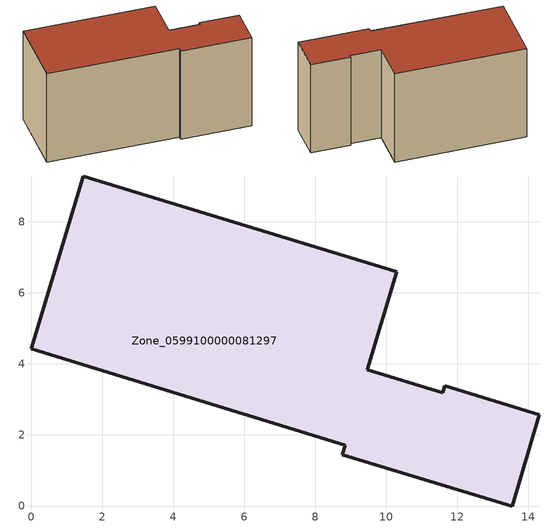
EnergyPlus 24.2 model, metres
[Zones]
Zone_0599100000081297
 floor ground (C_G): 9.46,3.84 11.59,3.19 11.64,3.38 14.31,2.57 13.54,0 8.76,1.44 8.84,1.71 0,4.42 1.47,9.29 10.3,6.6 z0
 wall outside (C_F): 14.31,2.57 11.64,3.38 11.59,3.19 9.46,3.84 10.3,6.6 1.47,9.29 0,4.42 8.84,1.71 8.76,1.44 13.54,0 14.31,2.57 z0:7.24
 roof outside (C_R): 11.59,3.19 9.46,3.84 10.3,6.6 1.47,9.29 0,4.42 8.84,1.71 8.76,1.44 13.54,0 14.31,2.57 11.64,3.38 z7.24
[BUILDING]
Pand.0599100000081297: North Axis=0; Terrain=City; Loads Convergence Tolerance Value=0.04; Temperature Convergence Tolerance Value=0.4; Solar Distribution=FullExterior; Maximum Number of Warmup Days=25; Minimum Number of Warmup Days=1
[Site:Location]
Rotterdam.The.Hague.AP_ZH_NLD Design_Conditions: Latitude=51.96; Longitude=4.45; Time Zone=1; Elevation=-4.5
[SITE:GROUNDTEMPERATURE:BUILDINGSURFACE]
18, 18, 18, 18, 18, 18, 18, 18, 18, 18, 18, 18
[MATERIAL] Thermal Absorptance=0.9; Solar Absorptance=0.7; Visible Absorptance=0.7
Name | Roughness | Thickness | Conductivity | Density | Specific Heat
G.TI.1975-1991 | MediumSmooth | 0.15 | 0.288461 | 540 | 1210
F.TI.1975-1991 | Rough | 0.3 | 0.230769 | 1920 | 840
R.TI.1975-1991 | MediumRough | 0.2 | 0.153846 | 1500 | 1000
[CONSTRUCTION]
C_G: G.TI.1975-1991
C_F: F.TI.1975-1991
C_R: R.TI.1975-1991
[ZONE]
Zone_0599100000081297: Type=1; Multiplier=1; Ceiling Height=Autocalculate; Volume=Autocalculate; Floor Area=autocalculate; Part of Total Floor Area=Yes
[ZONEINFILTRATION:DESIGNFLOWRATE]
Infil_Zone_0599100000081297: Zone or ZoneList or Space or SpaceList=Zone_0599100000081297; Schedule=AlwaysOn; Design Flow Rate Calculation Method=Flow/Area; Flow Rate per Floor Area=0.003; Constant Term Coefficient=1; Temperature Term Coefficient=0; Velocity Term Coefficient=0; Velocity Squared Term Coefficient=0
[HVACTEMPLATE:ZONE:IDEALLOADSAIRSYSTEM]
Zone_0599100000081297: Maximum Heating Supply Air Temperature=50; Minimum Cooling Supply Air Temperature=13; Maximum Heating Supply Air Humidity Ratio=0.0156; Minimum Cooling Supply Air Humidity Ratio=0.0077; Heating Limit=NoLimit; Cooling Limit=NoLimit; Dehumidification Control Type=ConstantSensibleHeatRatio; Cooling Sensible Heat Ratio=0.7; Dehumidification Setpoint=60; Humidification Control Type=None; Humidification Setpoint=30; Outdoor Air Method=None; Outdoor Air Flow Rate per Person=0.00944; Outdoor Air Flow Rate per Zone Floor Area=0; Outdoor Air Flow Rate per Zone=0; Demand Controlled Ventilation Type=None; Outdoor Air Economizer Type=NoEconomizer; Heat Recovery Type=None; Sensible Heat Recovery Effectiveness=0.7; Latent Heat Recovery Effectiveness=0.65
[ZONECONTROL:THERMOSTAT]
ThermostatControl_Zone_0599100000081297: Zone or ZoneList=Zone_0599100000081297; Control Type Schedule=DualSetpointControlType; Control 1=Thermostat_Zone_0599100000081297; Temperature Difference Between Cutout And Setpoint=0
[THERMOSTATSETPOINT:DUALSETPOINT]
Thermostat_Zone_0599100000081297: Heating Setpoint Temperature Schedule=HeatingSetpoint_Zone_0599100000081297; Cooling Setpoint Temperature Schedule=CoolingSetpoint_Zone_0599100000081297
[SCHEDULE:COMPACT]
HeatingSetpoint_Zone_0599100000081297: Through: 12/31, For: AllDays, Until: 24:00, 21
CoolingSetpoint_Zone_0599100000081297: Through: 12/31, For: AllDays, Until: 24:00, 24
DualSetpointControlType: Through: 12/31, For: AllDays, Until: 24:00, 4
AlwaysOn: Through: 12/31, For: AllDays, Until: 24:00, 1
